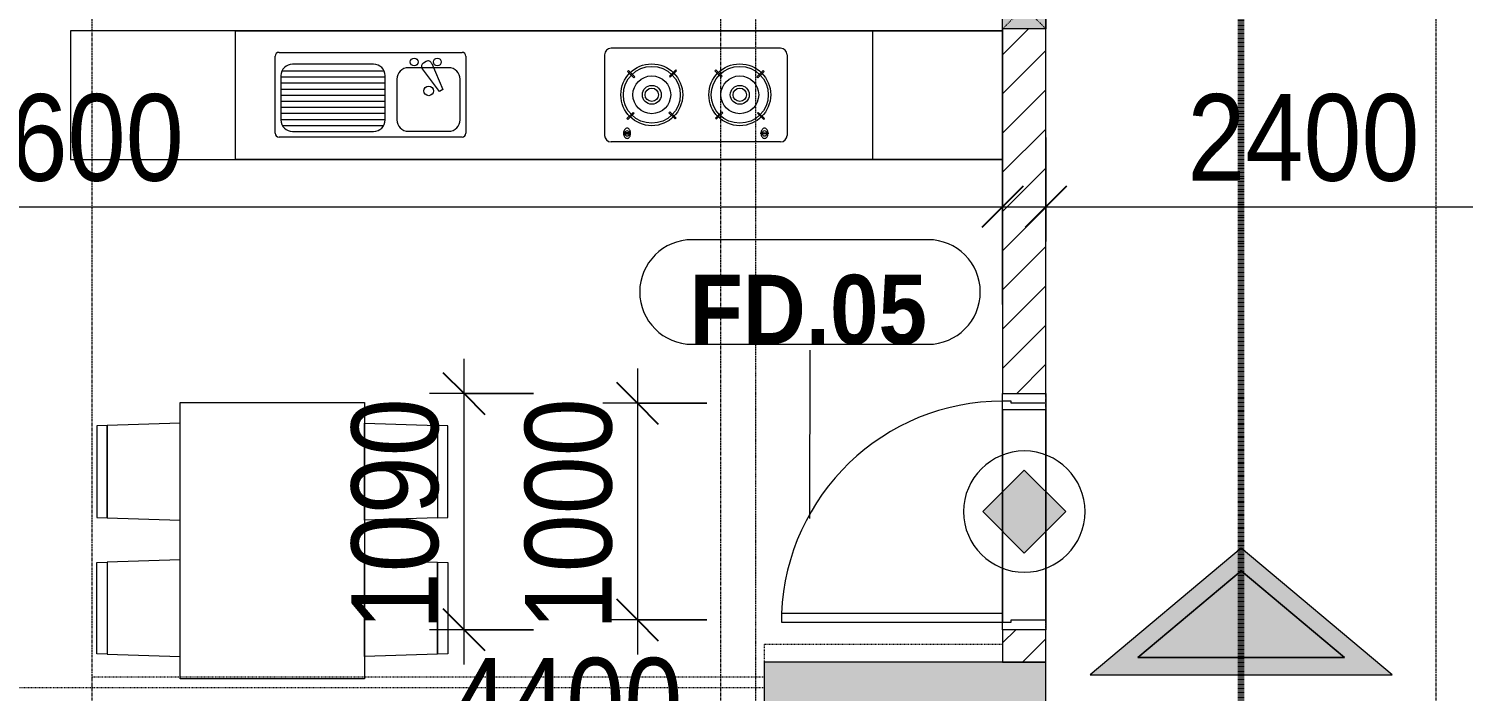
# Model space of a CAD drawing. Header units: millimetres. Extents: x 1591 to 240306, y -15958 to 82755.
# Drawn here: x 122762 to 129379, y 53577 to 56636 of the extents above; entities that cross this region are included whole.
import ezdxf

# ---------------------------------------------------------------- set-up
doc = ezdxf.new("R2010")
doc.units = ezdxf.units.MM
for name, pattern in [('1 NÉT CALL OUT', [6, 3, -3]), ('Dash', [6, 3, -3]), ('Dash 1_8_', [6.35, 3.175, -3.175]), ('Dash Dot 3_16_', [7.9375, 4.7625, -1.5875, 0, -1.5875]), ('Grid Line', [22.225, 12.7, -3.175, 3.175, -3.175])]:
    doc.linetypes.add(name, pattern=pattern)
for name, color, linetype, lineweight in [('0-1', 7, 'Continuous', 5), ('A-ANNO-DIMS', 211, 'Continuous', 9), ('A-ANNO-DIMS-160', 211, 'Continuous', 9), ('A-ANNO-NOTE', 131, 'Continuous', 9), ('A-AREA', 32, 'Dash 1_8_', 9), ('A-DETL-1', 90, '1 NÉT CALL OUT', 100), ('A-DETL-GENF-2', 1, 'Continuous', 9), ('A-DOOR-3', 1, 'Continuous', 9), ('A-DOOR-FRAM-1', 1, 'Continuous', 9), ('A-DOOR-IDEN', 31, 'Continuous', 9), ('A-FLOR-2', 9, 'Continuous', 9), ('A-WALL', 113, 'Continuous', 9), ('A-WALL-3', 113, 'Continuous', 18), ('A-WALL-PATT-2', 111, 'Continuous', 9), ('G-ANNO-SYMB-1', 111, 'Dash Dot 3_16_', 18), ('I-FURN', 30, 'Continuous', 9), ('I-FURN-1', 254, 'Continuous', 9), ('S-COLS', 52, 'Continuous', 9), ('S-COLS-1', 52, 'Continuous', 5), ('S-COLS-2', 7, 'Continuous', 18), ('S-COLS-5', 52, 'Continuous', 18), ('S-COLS-HDLN', 52, 'Dash', 9), ('S-GRID-1', 1, 'Grid Line', 9)]:
    doc.layers.add(name, color=color, linetype=linetype, lineweight=lineweight)
doc.styles.add('Arial_B_3', font='arialbd_0.ttf', dxfattribs={"width": 0.9, "height": 320})
doc.styles.add('UTM Avo', font='UTM Avo.ttf', dxfattribs={"width": 0.9, "height": 400})
doc.dimstyles.new('1_Dim_chi_tiet_2_5', dxfattribs={"dimscale": 304.8, "dimtxt": 399.720379, "dimasz": 0.629921, "dimexe": 0.524934, "dimexo": 0.0625, "dimgap": 0.052493, "dimtad": 1, "dimdec": 0, "dimrnd": 5, "dimzin": 0, "dimdsep": 46, "dimtxsty": 'UTM Avo', "dimblk1": 'OBLIQUE', "dimblk2": 'OBLIQUE', "dimsah": 1, "dimcen": 0.09, "dimdle": 0.524934, "dimazin": 0, "dimtfac": 1, "dimtdec": 4, "dimtix": 1, "dimtmove": 0, "dimatfit": 3, "dimfxl": 1.049869, "dimfxlon": 1, "dimtvp": 1, "dimtolj": 1, "dimtzin": 0, "dimarcsym": 2})
doc.dimstyles.new('1_Dim_chi_tiet_2_5_1', dxfattribs={"dimscale": 304.8, "dimtxt": 399.720379, "dimasz": 0.629921, "dimexe": 0.524934, "dimexo": 0.0625, "dimgap": 0.052493, "dimtad": 1, "dimdec": 0, "dimrnd": 5, "dimzin": 0, "dimdsep": 46, "dimtxsty": 'UTM Avo', "dimblk1": 'OBLIQUE', "dimblk2": 'OBLIQUE', "dimsah": 1, "dimcen": 0.09, "dimdle": 0.524934, "dimazin": 0, "dimtfac": 1, "dimtdec": 4, "dimtix": 1, "dimtmove": 0, "dimatfit": 3, "dimfxl": 1.049869, "dimfxlon": 1, "dimtvp": 1, "dimtolj": 1, "dimtzin": 0, "dimarcsym": 2})

# ---------------------------------------------------------------- blocks, each defined once
blk = doc.blocks.new('NCV_TKTC_KET CAU_rvt-1-TKCS_MB TẦNG 3-4')
at = {"layer": 'S-COLS-1'}
blk.add_hatch(color=256, dxfattribs=at).paths.add_polyline_path([(116452.6, 53361.9), (116452.6, 53711.9), (115152.6, 53711.9), (115152.6, 53361.9), (115759.6, 53361.9)])
at = {"layer": 'S-COLS-2'}
for p, q in [((116452.6, 53711.9), (115152.6, 53711.9)), ((115152.6, 53711.9), (115152.6, 53361.9)), ((116452.6, 53361.9), (116452.6, 53711.9))]:
    blk.add_line(p, q, dxfattribs=at)
blk = doc.blocks.new('HE BEP A - HE BEP A-885794-TKCS_MB TẦNG 3-4')
at = {"layer": 'I-FURN'}
for p, q in [((765.9, 605.3), (3.5, 605.3)), ((3.5, 605.3), (3.5, 11)), ((765.9, 11), (765.9, 605.3)), ((765.9, 605.3), (4303.5, 605.3)), ((765.9, 11), (765.9, 605.3)), ((3703.5, 605.3), (3703.5, 11)), ((948.4, 131.7), (948.4, 487.8)), ((965.9, 505.3), (1810.5, 505.3)), ((1644.6, 463.3), (1632.2, 456.1)), ((1828, 487.8), (1828, 131.7)), ((2467.5, 494.2), (2467.5, 122.2)), ((3279.1, 524.2), (2497.5, 524.2)), ((3309.1, 494.2), (3309.1, 122.2)), ((975, 397.7), (975, 193.3)), ((979.9, 419.9), (1450.3, 419.9)), ((1401.8, 451.1), (1028.4, 451.1)), ((1455.1, 193.3), (1455.1, 397.7)), ((1747.9, 434.2), (1562.5, 434.2)), ((1706.2, 324.4), (1627.3, 429.4)), ((1670.1, 454.1), (1721.6, 333.3)), ((2578, 421.2), (2573.6, 416.8)), ((2573.6, 416.8), (2602.8, 387.7)), ((2607.1, 392.1), (2578, 421.2)), ((2795.6, 424), (2766.5, 394.9)), ((2770.8, 390.5), (2800, 419.6)), ((2800, 419.6), (2795.6, 424)), ((2976.7, 419.6), (2981.1, 424)), ((3005.8, 390.5), (2976.7, 419.6)), ((2981.1, 424), (3010.2, 394.9)), ((3169.5, 392.1), (3198.6, 421.2)), ((3203, 416.8), (3173.9, 387.7)), ((3198.6, 421.2), (3203, 416.8)), ((975, 391.9), (1455.1, 391.9)), ((975, 363.9), (1455.1, 363.9)), ((975, 335.9), (1455.1, 335.9)), ((1509.1, 380.9), (1509.1, 194.2)), ((1721.6, 333.3), (1706.2, 324.4)), ((1801.3, 194.2), (1801.3, 380.9)), ((2602.8, 387.7), (2607.1, 392.1)), ((2766.5, 394.9), (2770.8, 390.5)), ((3010.2, 394.9), (3005.8, 390.5)), ((3173.9, 387.7), (3169.5, 392.1)), ((975, 307.9), (1455.1, 307.9)), ((975, 279.9), (1455.1, 279.9)), ((975, 251.9), (1455.1, 251.9)), ((975, 223.9), (1455.1, 223.9)), ((2570.9, 199.3), (2600, 228.4)), ((2575.3, 194.9), (2570.9, 199.3)), ((2604.4, 224), (2575.3, 194.9)), ((2600, 228.4), (2604.4, 224)), ((2763.7, 226.8), (2768.1, 231.2)), ((2792.8, 197.7), (2763.7, 226.8)), ((2768.1, 231.2), (2797.2, 202)), ((2797.2, 202), (2792.8, 197.7)), ((3008.5, 231.2), (2979.4, 202)), ((2979.4, 202), (2983.8, 197.7)), ((2983.8, 197.7), (3012.9, 226.8)), ((3012.9, 226.8), (3008.5, 231.2)), ((3176.6, 228.4), (3172.2, 224)), ((3172.2, 224), (3201.4, 194.9)), ((3205.8, 199.3), (3176.6, 228.4)), ((3201.4, 194.9), (3205.8, 199.3)), ((975, 195.9), (1455.1, 195.9)), ((981.5, 167.9), (1448.7, 167.9)), ((1028.4, 139.9), (1401.8, 139.9)), ((1562.5, 140.8), (1747.9, 140.8)), ((2555.1, 133.3), (2555.1, 129.3)), ((2587.6, 133.3), (2555.1, 133.3)), ((2587.6, 129.3), (2587.6, 133.3)), ((3189, 129.3), (3189, 133.3)), ((3189, 133.3), (3221.5, 133.3)), ((3221.5, 133.3), (3221.5, 129.3)), ((1810.5, 114.2), (965.9, 114.2)), ((3279.1, 92.2), (2497.5, 92.2)), ((2555.1, 129.3), (2587.6, 129.3)), ((3221.5, 129.3), (3189, 129.3)), ((3.5, 11), (765.9, 11)), ((4303.5, 11), (765.9, 11))]:
    blk.add_line(p, q, dxfattribs=at)
for centre, radius in [((1589.4, 460.9), 17.8), ((1696.1, 460.9), 17.8), ((2685.4, 309.4), 142.6), ((2685.4, 309.4), 131.3), ((3091.2, 309.4), 142.6), ((3091.2, 309.4), 131.3), ((1656.3, 327.5), 22.2), ((2685.4, 309.4), 87.2), ((2685.4, 309.4), 43.6), ((2685.4, 309.4), 30.9), ((3091.2, 309.4), 87.2), ((3091.2, 309.4), 43.6), ((3091.2, 309.4), 30.9)]:
    blk.add_circle(centre, radius, dxfattribs=at)
for centre, radius, start, end in [((965.9, 487.8), 17.5, 90, 180), ((1653.4, 447.9), 17.8, 20.53791, 119.9521), ((1810.5, 487.8), 17.5, 0, 90), ((2497.5, 494.2), 30, 90, 180), ((3279.1, 494.2), 30, 360, 90), ((1028.4, 397.7), 53.3, 90, 180), ((1401.8, 397.7), 53.3, 360, 90), ((1562.5, 380.9), 53.3, 90, 180), ((1641, 440.7), 17.8, 119.9521, 219.46175), ((1747.9, 380.9), 53.3, 360, 90), ((1028.4, 193.3), 53.3, 180, 270), ((1401.8, 193.3), 53.3, 270, 360), ((1562.5, 194.2), 53.3, 180, 270), ((1747.9, 194.2), 53.3, 270, 360), ((2588.6, 131.7), 33.5, 163.94189, 180), ((2580.1, 134.1), 24.7, 145.20397, 163.94189), ((2571.3, 131.3), 11.6, 9.9102, 170.0898), ((2574.8, 137.9), 18.1, 120.79762, 145.20397), ((2571.4, 143.6), 11.5, 90, 120.79762), ((2571.4, 143.6), 11.5, 59.20238, 90), ((2568, 137.9), 18.1, 34.79603, 59.20238), ((2562.6, 134.1), 24.7, 16.05811, 34.79603), ((2554.1, 131.7), 33.5, 0, 16.05811), ((3222.5, 131.7), 33.5, 163.94189, 180), ((3214, 134.1), 24.7, 145.20397, 163.94189), ((3208.7, 137.9), 18.1, 120.79762, 145.20397), ((3205.3, 131.3), 11.6, 9.9102, 170.0898), ((3205.3, 143.6), 11.5, 90, 120.79762), ((3205.3, 143.6), 11.5, 59.20238, 90), ((3201.9, 137.9), 18.1, 34.79603, 59.20238), ((3196.5, 134.1), 24.7, 16.05811, 34.79603), ((3188, 131.7), 33.5, 0, 16.05811), ((965.9, 131.7), 17.5, 180, 270), ((1810.5, 131.7), 17.5, 270, 360), ((2497.5, 122.2), 30, 180, 270), ((2588.6, 131.7), 33.5, 180, 196.05811), ((2580.1, 129.2), 24.7, 196.05811, 214.79603), ((2571.3, 131.3), 11.6, 189.71775, 350.28225), ((2574.8, 125.5), 18.1, 214.79603, 239.20238), ((2571.4, 119.8), 11.5, 239.20238, 270), ((2571.4, 119.8), 11.5, 270, 300.79762), ((2568, 125.5), 18.1, 300.79762, 325.20397), ((2562.6, 129.2), 24.7, 325.20397, 343.94189), ((2554.1, 131.7), 33.5, 343.94189, 0), ((3222.5, 131.7), 33.5, 180, 196.05811), ((3214, 129.2), 24.7, 196.05811, 214.79603), ((3208.7, 125.5), 18.1, 214.79603, 239.20238), ((3205.3, 131.3), 11.6, 189.71775, 350.28225), ((3205.3, 119.8), 11.5, 239.20238, 270), ((3205.3, 119.8), 11.5, 270, 300.79762), ((3201.9, 125.5), 18.1, 300.79762, 325.20397), ((3196.5, 129.2), 24.7, 325.20397, 343.94189), ((3188, 131.7), 33.5, 343.94189, 0), ((3279.1, 122.2), 30, 270, 360)]:
    blk.add_arc(centre, radius, start, end, dxfattribs=at)
at = {"layer": 'I-FURN-1'}
for p, q in [((4303.5, 605.3), (3.5, 605.3)), ((3.5, 605.3), (3.5, 11)), ((3.5, 11), (4303.5, 11))]:
    blk.add_line(p, q, dxfattribs=at)
blk = doc.blocks.new('RES_BAN AN 1 - RES_BAN AN 1-885813-TKCS_MB TẦNG 3-4')
at = {"layer": 'I-FURN-1'}
for p, q in [((-425, 1275), (425, 1275)), ((-425, 0), (-425, 1275)), ((425, 1275), (425, 0)), ((-761.9, 1168.8), (-809.6, 1167.2)), ((-809.6, 1167.2), (-809.6, 745.3)), ((-425, 1180), (-761.9, 1168.8)), ((-761.9, 1168.8), (-761.9, 743.8)), ((-761.9, 743.8), (-761.9, 1168.8)), ((-425, 732.5), (-425, 1180)), ((425, 1180), (761.9, 1168.8)), ((425, 732.5), (425, 1180)), ((761.9, 1168.8), (761.9, 743.8)), ((761.9, 1168.8), (761.9, 743.8)), ((809.6, 1167.2), (761.9, 1168.8)), ((809.6, 745.3), (809.6, 1167.2)), ((-809.6, 745.3), (-761.9, 743.8)), ((-761.9, 743.8), (-425, 732.5)), ((761.9, 743.8), (425, 732.5)), ((761.9, 743.8), (809.6, 745.3)), ((-809.6, 536.9), (-761.9, 538.5)), ((-809.6, 115.1), (-809.6, 536.9)), ((-425, 549.7), (-761.9, 538.5)), ((-761.9, 538.5), (-761.9, 113.5)), ((-761.9, 538.5), (-761.9, 113.5)), ((-425, 102.3), (-425, 549.7)), ((425, 549.7), (761.9, 538.5)), ((425, 102.3), (425, 549.7)), ((761.9, 538.5), (761.9, 113.5)), ((761.9, 538.5), (809.6, 536.9)), ((761.9, 113.5), (761.9, 538.5)), ((809.6, 536.9), (809.6, 115.1)), ((-761.9, 113.5), (-809.6, 115.1)), ((-761.9, 113.5), (-425, 102.3)), ((761.9, 113.5), (425, 102.3)), ((809.6, 115.1), (761.9, 113.5)), ((425, 0), (-425, 0))]:
    blk.add_line(p, q, dxfattribs=at)
blk = doc.blocks.new('NCV_TKTC_TANG 3 - 4_rvt-2-TKCS_MB TẦNG 3-4')
at = {"layer": 'A-FLOR-2'}
for p, q in [((116252.6, 56626.9), (116252.6, 56635.3)), ((116252.6, 56032.6), (116252.6, 56626.9)), ((116252.6, 55362.7), (116252.6, 56032.6)), ((116252.6, 53896.9), (116252.6, 54916.9)), ((116452.5, 54877.4), (116252.6, 54877.4)), ((116252.6, 54877.4), (116252.6, 53896.9)), ((116452.5, 53906.9), (116452.5, 54877.4))]:
    blk.add_line(p, q, dxfattribs=at)
at = {"layer": 'I-FURN-1'}
for name, p in [('HE BEP A - HE BEP A-885794-TKCS_MB TẦNG 3-4', (111949.1, 56021.6)), ('RES_BAN AN 1 - RES_BAN AN 1-885813-TKCS_MB TẦNG 3-4', (112883.8, 53635.2))]:
    blk.add_blockref(name, p, dxfattribs=at)
blk = doc.blocks.new('FD_05 - FD_05-1000x2200mm-835433-TKCS_MB TẦNG 3-4')
at = {"layer": 'A-DETL-GENF-2'}
for p, q in [((510, -100), (470, -100)), ((470, -100), (470, -1120)), ((510, -1120), (510, -100)), ((470, -1120), (510, -1120))]:
    blk.add_line(p, q, dxfattribs=at)
blk.add_arc((510, -100), 1020, 180, 267.75253, dxfattribs=at)
at = {"layer": 'A-DOOR-FRAM-1'}
for p, q in [((-545, 100), (-500, 100)), ((-545, -100), (-545, 100)), ((-500, 100), (-500, -60)), ((500, 100), (545, 100)), ((500, -60), (500, 100)), ((545, 100), (545, -100)), ((-500, -60), (-510, -60)), ((-510, -60), (-510, -100)), ((510, -60), (500, -60)), ((510, -100), (510, -60)), ((-510, -100), (-545, -100)), ((545, -100), (510, -100))]:
    blk.add_line(p, q, dxfattribs=at)
blk = doc.blocks.new('G1_SOF - BO TRU - 200x200-3054294-TKCS_MB TẦNG 3-4')
at = {"layer": 'S-COLS'}
blk.add_hatch(color=256, dxfattribs=at).paths.add_polyline_path([(100, 100), (-100, 100), (-100, -100), (100, -100)])
at = {"layer": 'S-COLS-5'}
for p, q in [((-100, 100), (100, 100)), ((-100, -100), (-100, 100)), ((100, 100), (100, -100)), ((100, -100), (-100, -100))]:
    blk.add_line(p, q, dxfattribs=at)
at = {"layer": 'S-COLS-HDLN'}
for p, q in [((100, -100), (-100, 100)), ((-100, -100), (100, 100))]:
    blk.add_line(p, q, dxfattribs=at)
blk = doc.blocks.new('DIMBLOCK68-TKCS_MB TẦNG 3-4')
at = {"layer": 'A-ANNO-DIMS-160'}
for p, q in [((119153.9, 53532.3), (119153.9, 53052.3)), ((119153.9, 53212.3), (119153.9, 53532.3)), ((123054, 53532.3), (123054, 53052.3)), ((123054, 53212.3), (123054, 53532.3)), ((119153.9, 53212.3), (123054, 53212.3))]:
    blk.add_line(p, q, dxfattribs=at)
at = {"layer": 'A-ANNO-DIMS-160', "lineweight": 25}
for p, q in [((119153.9, 53212.3), (119249.9, 53308.3)), ((123054, 53212.3), (123150, 53308.3)), ((119153.9, 53212.3), (119057.9, 53116.3)), ((123054, 53212.3), (122958, 53116.3))]:
    blk.add_line(p, q, dxfattribs=at)
at = {"layer": 'A-ANNO-DIMS-160', "color": 0, "insert": (120556.2, 53731.9), "char_height": 400, "width": 1314.636, "attachment_point": 1, "line_spacing_factor": 1.110334, "style": 'UTM Avo'}
blk.add_mtext('3900', dxfattribs=at)
blk = doc.blocks.new('_Oblique')
at = {"color": 0, "linetype": 'ByBlock', "lineweight": -2}
blk.add_line((-0.5, -0.5), (0.5, 0.5), dxfattribs=at)
blk = doc.blocks.new('DIMBLOCK69-TKCS_MB TẦNG 3-4')
at = {"layer": 'A-ANNO-DIMS-160'}
for p, q in [((123054, 53532.3), (123054, 53052.3)), ((123054, 53212.3), (123054, 53532.3)), ((127453.9, 53532.3), (127453.9, 53052.3)), ((127453.9, 53212.3), (127453.9, 53532.3)), ((123054, 53212.3), (127613.9, 53212.3))]:
    blk.add_line(p, q, dxfattribs=at)
at = {"layer": 'A-ANNO-DIMS-160', "lineweight": 25}
for p, q in [((123054, 53212.3), (123150, 53308.3)), ((127453.9, 53212.3), (127549.9, 53308.3)), ((123054, 53212.3), (122958, 53116.3)), ((127453.9, 53212.3), (127357.9, 53116.3))]:
    blk.add_line(p, q, dxfattribs=at)
at = {"layer": 'A-ANNO-DIMS-160', "color": 0, "insert": (124706.2, 53731.9), "char_height": 400, "width": 1314.636, "attachment_point": 1, "line_spacing_factor": 1.110334, "style": 'UTM Avo'}
blk.add_mtext('4400', dxfattribs=at)
blk = doc.blocks.new('DIMBLOCK92-TKCS_MB TẦNG 3-4')
at = {"layer": 'A-ANNO-DIMS-160'}
for p, q in [((124770, 53701.9), (124770, 55111.9)), ((125090, 54951.9), (124610, 54951.9)), ((124770, 54951.9), (125090, 54951.9)), ((125090, 53861.9), (124610, 53861.9)), ((124770, 53861.9), (125090, 53861.9))]:
    blk.add_line(p, q, dxfattribs=at)
at = {"layer": 'A-ANNO-DIMS-160', "lineweight": 25}
for p, q in [((124770, 54951.9), (124674, 55047.9)), ((124770, 54951.9), (124866, 54855.9)), ((124770, 53861.9), (124674, 53957.9)), ((124770, 53861.9), (124866, 53765.9))]:
    blk.add_line(p, q, dxfattribs=at)
at = {"layer": 'A-ANNO-DIMS-160', "color": 0, "insert": (124250.4, 53859.2), "char_height": 400, "width": 1314.636, "attachment_point": 1, "rotation": 90, "line_spacing_factor": 1.110334, "style": 'UTM Avo'}
blk.add_mtext('1090', dxfattribs=at)
blk = doc.blocks.new('DIMBLOCK145-TKCS_MB TẦNG 3-4')
at = {"layer": 'A-ANNO-DIMS-160'}
for p, q in [((125570, 55066.9), (125570, 53746.9)), ((125890, 54906.9), (125410, 54906.9)), ((125570, 54906.9), (125890, 54906.9)), ((125890, 53906.9), (125410, 53906.9)), ((125570, 53906.9), (125890, 53906.9))]:
    blk.add_line(p, q, dxfattribs=at)
at = {"layer": 'A-ANNO-DIMS-160', "lineweight": 25}
for p, q in [((125570, 54906.9), (125474, 55002.9)), ((125570, 54906.9), (125666, 54810.9)), ((125570, 53906.9), (125474, 54002.9)), ((125570, 53906.9), (125666, 53810.9))]:
    blk.add_line(p, q, dxfattribs=at)
at = {"layer": 'A-ANNO-DIMS-160', "color": 0, "insert": (125050.4, 53859.2), "char_height": 400, "width": 1314.636, "attachment_point": 1, "rotation": 90, "line_spacing_factor": 1.110334, "style": 'UTM Avo'}
blk.add_mtext('1000', dxfattribs=at)
blk = doc.blocks.new('HDNDCT_GHI CHÚ CỬA CHỐNG CHÁY EI30 - HDNDCT_GHI CHÚ CỬA CHỐNG CHÁY EI30-2461928-TKCS_MB TẦNG 3-4')
at = {"layer": 'A-ANNO-NOTE'}
blk.add_hatch(color=256, dxfattribs=at).paths.add_polyline_path([(-1.2, 0), (0, 1.2), (1.2, 0), (0, -1.2)])
for p, q in [((0, 1.2), (-1.2, 0)), ((1.2, 0), (0, 1.2)), ((-1.2, 0), (0, -1.2)), ((0, -1.2), (1.2, 0))]:
    blk.add_line(p, q, dxfattribs=at)
for start, end in [(360, 180), (180, 360)]:
    blk.add_arc((0, 0), 1.75, start, end, dxfattribs=at)
blk = doc.blocks.new('HDNDCT_MŨI TÊN THOÁT HIỂM - HDNDCT_MŨI TÊN THOÁT HIỂM-2437747-TKCS_MB TẦNG 3-4')
at = {"layer": 'A-ANNO-NOTE'}
h = blk.add_hatch(color=256, dxfattribs=at)
h.paths.add_polyline_path([(-3.153, 0), (0.5, 4.353), (0.5, -4.353)])
h.paths.add_polyline_path([(-2.5, 0), (0, -2.979), (0, 2.979)])
blk.add_hatch(color=256, dxfattribs=at).paths.add_polyline_path([(0, -2.979), (-2.5, 0), (0, 2.979)])
for p, q in [((0.5, 4.353), (-3.153, 0)), ((0.5, -4.353), (0.5, 4.353)), ((-2.5, 0), (0, 2.979)), ((0, 2.979), (-2.5, 0)), ((0, 2.979), (0, -2.979)), ((0, -2.979), (0, 2.979)), ((-3.153, 0), (0.5, -4.353)), ((0, -2.979), (-2.5, 0)), ((-2.5, 0), (0, -2.979))]:
    blk.add_line(p, q, dxfattribs=at)
blk = doc.blocks.new('DIMBLOCK177-TKCS_MB TẦNG 3-4')
at = {"layer": 'A-ANNO-DIMS-160'}
for p, q in [((127453.9, 56134.5), (127453.9, 55654.5)), ((127453.9, 55814.5), (127453.9, 56134.5)), ((129853.8, 56134.5), (129853.8, 55654.5)), ((129853.8, 55814.5), (129853.8, 56134.5)), ((127293.9, 55814.5), (130013.8, 55814.5))]:
    blk.add_line(p, q, dxfattribs=at)
at = {"layer": 'A-ANNO-DIMS-160', "lineweight": 25}
for p, q in [((127453.9, 55814.5), (127549.9, 55910.5)), ((129853.8, 55814.5), (129949.8, 55910.5)), ((127453.9, 55814.5), (127357.9, 55718.5)), ((129853.8, 55814.5), (129757.8, 55718.5))]:
    blk.add_line(p, q, dxfattribs=at)
at = {"layer": 'A-ANNO-DIMS-160', "color": 0, "insert": (128106.1, 56334.2), "char_height": 400, "width": 1314.636, "attachment_point": 1, "line_spacing_factor": 1.110334, "style": 'UTM Avo'}
blk.add_mtext('2400', dxfattribs=at)
blk = doc.blocks.new('DIMBLOCK205-TKCS_MB TẦNG 3-4')
at = {"layer": 'A-ANNO-DIMS-160'}
for p, q in [((124770, 53701.9), (124770, 55111.9)), ((125090, 54951.9), (124610, 54951.9)), ((124770, 54951.9), (125090, 54951.9)), ((125090, 53861.9), (124610, 53861.9)), ((124770, 53861.9), (125090, 53861.9))]:
    blk.add_line(p, q, dxfattribs=at)
at = {"layer": 'A-ANNO-DIMS-160', "lineweight": 25}
for p, q in [((124770, 54951.9), (124674, 55047.9)), ((124770, 54951.9), (124866, 54855.9)), ((124770, 53861.9), (124674, 53957.9)), ((124770, 53861.9), (124866, 53765.9))]:
    blk.add_line(p, q, dxfattribs=at)
at = {"layer": 'A-ANNO-DIMS-160', "color": 0, "insert": (124250.4, 53859.2), "char_height": 400, "width": 1314.636, "attachment_point": 1, "rotation": 90, "line_spacing_factor": 1.110334, "style": 'UTM Avo'}
blk.add_mtext('1090', dxfattribs=at)
blk = doc.blocks.new('DIMBLOCK261-TKCS_MB TẦNG 3-4')
at = {"layer": 'A-ANNO-DIMS-160'}
for p, q in [((125570, 55066.9), (125570, 53746.9)), ((125890, 54906.9), (125410, 54906.9)), ((125570, 54906.9), (125890, 54906.9)), ((125890, 53906.9), (125410, 53906.9)), ((125570, 53906.9), (125890, 53906.9))]:
    blk.add_line(p, q, dxfattribs=at)
at = {"layer": 'A-ANNO-DIMS-160', "lineweight": 25}
for p, q in [((125570, 54906.9), (125474, 55002.9)), ((125570, 54906.9), (125666, 54810.9)), ((125570, 53906.9), (125474, 54002.9)), ((125570, 53906.9), (125666, 53810.9))]:
    blk.add_line(p, q, dxfattribs=at)
at = {"layer": 'A-ANNO-DIMS-160', "color": 0, "insert": (125050.4, 53859.2), "char_height": 400, "width": 1314.636, "attachment_point": 1, "rotation": 90, "line_spacing_factor": 1.110334, "style": 'UTM Avo'}
blk.add_mtext('1000', dxfattribs=at)
blk = doc.blocks.new('STN_Door Tag - STN_Door Tag-1788670-TKCS_MB TẦNG 3-4')
at = {"layer": 'A-DOOR-IDEN'}
for p, q in [((-3.37, 1.495), (3.431, 1.495)), ((-3.37, -1.524), (3.431, -1.524))]:
    blk.add_line(p, q, dxfattribs=at)
for centre, start, end in [((-3.37, -0.015), 90, 270), ((3.431, -0.015), 270, 90)]:
    blk.add_arc(centre, 1.509, start, end, dxfattribs=at)
blk = doc.blocks.new('DIMBLOCK378-TKCS_MB TẦNG 3-4')
at = {"layer": 'A-ANNO-DIMS-160'}
for p, q in [((118653.9, 56134.5), (118653.9, 55654.5)), ((118653.9, 55814.5), (118653.9, 56134.5)), ((127253.9, 56134.5), (127253.9, 55654.5)), ((127253.9, 55814.5), (127253.9, 56134.5)), ((118493.9, 55814.5), (127413.9, 55814.5))]:
    blk.add_line(p, q, dxfattribs=at)
at = {"layer": 'A-ANNO-DIMS-160', "lineweight": 25}
for p, q in [((118653.9, 55814.5), (118749.9, 55910.5)), ((127253.9, 55814.5), (127349.9, 55910.5)), ((118653.9, 55814.5), (118557.9, 55718.5)), ((127253.9, 55814.5), (127157.9, 55718.5))]:
    blk.add_line(p, q, dxfattribs=at)
at = {"layer": 'A-ANNO-DIMS-160', "color": 0, "insert": (122406.1, 56334.2), "char_height": 400, "width": 1314.636, "attachment_point": 1, "line_spacing_factor": 1.110334, "style": 'UTM Avo'}
blk.add_mtext('8600', dxfattribs=at)

msp = doc.modelspace()

# ---------------------------------------------------------------- hatches: boundary and pattern name
at = {"layer": 'A-WALL-PATT-2'}
h = msp.add_hatch(dxfattribs=at)
h.set_pattern_fill('FP_1', color=256, style=0, pattern_type=2)
h.set_pattern_definition([(45, (11001.35, 0), (-90.50967, 90.50967), [])])
h.paths.add_polyline_path([(127453.9, 53711.9), (127453.9, 53861.9), (127253.9, 53861.9), (127253.9, 53711.9)])
h.paths.add_polyline_path([(127453.9, 54951.9), (127453.9, 61561.9), (127253.9, 61561.9), (127253.9, 56835.3), (127453.8, 56835.3), (127453.8, 56635.3), (127253.9, 56635.3), (127253.9, 54951.9)])

# ---------------------------------------------------------------- linework, layer by layer
at = {"layer": 'A-AREA'}
for p, q in [((127253.9, 53793.4), (126153.8, 53793.4)), ((126153.8, 53793.4), (126153.8, 53643.4)), ((123460.2, 53643.4), (123054, 53643.4)), ((123054, 53593), (123054, 53643.4)), ((124310.2, 53643.4), (123460.2, 53643.4)), ((126153.8, 53643.4), (124310.2, 53643.4)), ((126153.8, 53593), (119153.9, 53593))]:
    msp.add_line(p, q, dxfattribs=at)
at = {"layer": 'A-DETL-1'}
msp.add_line((128353.9, 52256.9), (128353.9, 71435.3), dxfattribs=at)
at = {"layer": 'A-DOOR-IDEN'}
msp.add_line((126365.4, 54374.5), (126365.7, 55153), dxfattribs=at)
at = {"layer": 'A-WALL'}
for p, q in [((127253.9, 53896.9), (127253.9, 54916.9)), ((127453.9, 54906.9), (127453.9, 53906.9))]:
    msp.add_line(p, q, dxfattribs=at)
at = {"layer": 'A-WALL-3'}
for p, q in [((127453.9, 54951.9), (127453.9, 61561.9)), ((127253.9, 56635.3), (127253.9, 54951.9)), ((127253.9, 54951.9), (127453.9, 54951.9)), ((127253.9, 53861.9), (127253.9, 53711.9)), ((127453.9, 53861.9), (127253.9, 53861.9)), ((127453.9, 53711.9), (127453.9, 53861.9)), ((127253.9, 53711.9), (127453.9, 53711.9))]:
    msp.add_line(p, q, dxfattribs=at)
at = {"layer": 'G-ANNO-SYMB-1'}
msp.add_line((126113.9, 82373.8), (126113.9, 13547.9), dxfattribs=at)
at = {"layer": 'S-GRID-1'}
for p, q in [((123054, 19175.3), (123054, 76690.4)), ((125953.9, 19175.3), (125953.9, 76690.4)), ((127453.9, 19175.3), (127453.9, 76690.4)), ((129253.9, 19175.3), (129253.9, 76690.4))]:
    msp.add_line(p, q, dxfattribs=at)

# ---------------------------------------------------------------- block references
at = {"layer": '0-1'}
for name in ['NCV_TKTC_KET CAU_rvt-1-TKCS_MB TẦNG 3-4', 'NCV_TKTC_TANG 3 - 4_rvt-2-TKCS_MB TẦNG 3-4']:
    msp.add_blockref(name, (11001.4, 0), dxfattribs=at)
at = {"layer": 'A-ANNO-NOTE', "xscale": 160, "yscale": 160, "zscale": 160}
msp.add_blockref('HDNDCT_GHI CHÚ CỬA CHỐNG CHÁY EI30 - HDNDCT_GHI CHÚ CỬA CHỐNG CHÁY EI30-2461928-TKCS_MB TẦNG 3-4', (127354, 54406.9), dxfattribs=at)
at = {"layer": 'A-ANNO-NOTE', "xscale": 160, "yscale": 160, "zscale": 160, "rotation": 269.9999999999999}
msp.add_blockref('HDNDCT_MŨI TÊN THOÁT HIỂM - HDNDCT_MŨI TÊN THOÁT HIỂM-2437747-TKCS_MB TẦNG 3-4', (128353.9, 53733.6), dxfattribs=at)
at = {"layer": 'A-DOOR-3', "rotation": 269.9999999999999}
msp.add_blockref('FD_05 - FD_05-1000x2200mm-835433-TKCS_MB TẦNG 3-4', (127353.9, 54406.9), dxfattribs=at)
at = {"layer": 'A-DOOR-IDEN', "xscale": 159.9999999999999, "yscale": 159.9999999999999, "zscale": 159.9999999999999}
msp.add_blockref('STN_Door Tag - STN_Door Tag-1788670-TKCS_MB TẦNG 3-4', (126360.8, 55423.2), dxfattribs=at)
at = {"layer": 'S-COLS', "rotation": 180}
msp.add_blockref('G1_SOF - BO TRU - 200x200-3054294-TKCS_MB TẦNG 3-4', (127353.8, 56735.3), dxfattribs=at)

# ---------------------------------------------------------------- texts
at = {"layer": 'A-DOOR-IDEN', "insert": (126357.6, 55337.9), "char_height": 320, "width": 1124.64, "attachment_point": 5, "line_spacing_factor": 0.936439, "style": 'Arial_B_3'}
msp.add_mtext('\\pt7.2,14.4,21.6,28.8,36,43.2,50.4,57.6,64.8,72,79.2,86.4,93.6,100.8,108,115.2,122.4,129.6,136.8,144,151.2,158.4,165.6,172.8,180,187.2,194.4,201.6,208.8,216,223.2,230.4;FD.05', dxfattribs=at)

# ---------------------------------------------------------------- dimensions: what is measured, and where the dimension line sits
at = {"layer": 'A-ANNO-DIMS'}
for base, p1, p2, dimstyle, override, picture, middle in [((127253.9, 55814.5), (118653.9, 56134.5), (127253.9, 56134.5), '1_Dim_chi_tiet_2_5_1', {"dimpost": '<>', "dimfxl": 8600}, 'DIMBLOCK378-TKCS_MB TẦNG 3-4', (122953.9, 56037.5)), ((129853.8, 55814.5), (127453.9, 56134.5), (129853.8, 56134.5), '1_Dim_chi_tiet_2_5', {"dimpost": '<>', "dimfxl": 2399.928669}, 'DIMBLOCK177-TKCS_MB TẦNG 3-4', (128653.9, 56037.5)), ((123054, 53212.3), (119153.9, 53532.3), (123054, 53532.3), '1_Dim_chi_tiet_2_5', {"dimpost": '<>', "dimfxl": 3900.071331}, 'DIMBLOCK68-TKCS_MB TẦNG 3-4', (121104, 53435.3)), ((127453.9, 53212.3), (123054, 53532.3), (127453.9, 53532.3), '1_Dim_chi_tiet_2_5', {"dimpost": '<>', "dimfxl": 4399.928669}, 'DIMBLOCK69-TKCS_MB TẦNG 3-4', (125254, 53435.3))]:
    dim = msp.add_linear_dim(base=base, p1=p1, p2=p2, dimstyle=dimstyle, override=override, dxfattribs=at)
    dim.commit()
    dim.dimension.update_dxf_attribs({"geometry": picture, "text_midpoint": middle})
for base, p1, p2, dimstyle, override, picture, middle in [((124770, 54951.9), (125090, 53861.9), (125090, 54951.9), '1_Dim_chi_tiet_2_5', {"dimpost": '<>', "dimfxl": 1090}, 'DIMBLOCK92-TKCS_MB TẦNG 3-4', (124547, 54406.9)), ((124770, 54951.9), (125090, 53861.9), (125090, 54951.9), '1_Dim_chi_tiet_2_5', {"dimpost": '<>', "dimfxl": 1090}, 'DIMBLOCK205-TKCS_MB TẦNG 3-4', (124547, 54406.9)), ((125570, 53906.9), (125890, 54906.9), (125890, 53906.9), '1_Dim_chi_tiet_2_5', {"dimpost": '<>', "dimfxl": 1000}, 'DIMBLOCK145-TKCS_MB TẦNG 3-4', (125347, 54406.9)), ((125570, 53906.9), (125890, 54906.9), (125890, 53906.9), '1_Dim_chi_tiet_2_5_1', {"dimpost": '<>', "dimfxl": 1000}, 'DIMBLOCK261-TKCS_MB TẦNG 3-4', (125347, 54406.9))]:
    dim = msp.add_linear_dim(base=base, p1=p1, p2=p2, angle=90, dimstyle=dimstyle, override=override, dxfattribs=at)
    dim.commit()
    dim.dimension.update_dxf_attribs({"geometry": picture, "text_midpoint": middle})

doc.saveas('drawing.dxf')
